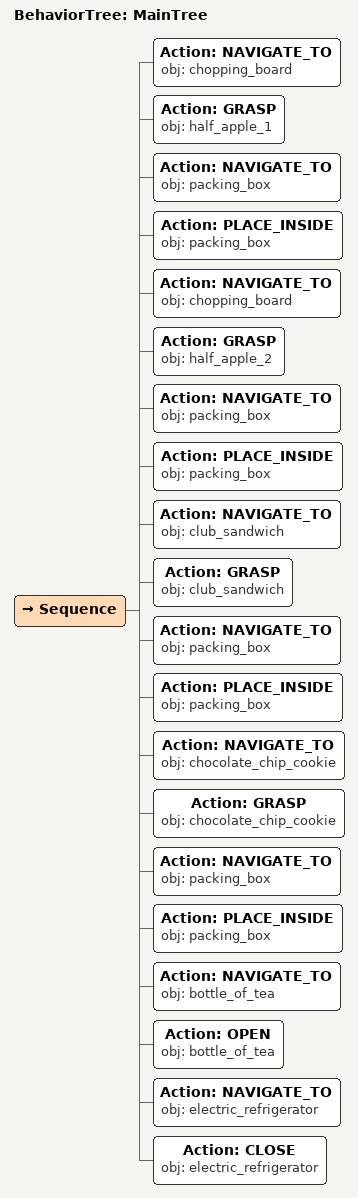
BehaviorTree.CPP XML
<root main_tree_to_execute="MainTree">
  <BehaviorTree ID="MainTree">
    <Sequence>
      <!-- Navigate to chopping_board -->
      <Action ID="NAVIGATE_TO" obj="chopping_board" />
      <!-- Grasp half_apple_1 -->
      <Action ID="GRASP" obj="half_apple_1" />
      <!-- Navigate to packing_box -->
      <Action ID="NAVIGATE_TO" obj="packing_box" />
      <!-- Place inside packing_box -->
      <Action ID="PLACE_INSIDE" obj="packing_box" />
      <!-- Navigate to chopping_board -->
      <Action ID="NAVIGATE_TO" obj="chopping_board" />
      <!-- Grasp half_apple_2 -->
      <Action ID="GRASP" obj="half_apple_2" />
      <!-- Navigate to packing_box -->
      <Action ID="NAVIGATE_TO" obj="packing_box" />
      <!-- Place inside packing_box -->
      <Action ID="PLACE_INSIDE" obj="packing_box" />
      <!-- Navigate to club_sandwich -->
      <Action ID="NAVIGATE_TO" obj="club_sandwich" />
      <!-- Grasp club_sandwich -->
      <Action ID="GRASP" obj="club_sandwich" />
      <!-- Navigate to packing_box -->
      <Action ID="NAVIGATE_TO" obj="packing_box" />
      <!-- Place inside packing_box -->
      <Action ID="PLACE_INSIDE" obj="packing_box" />
      <!-- Navigate to chocolate_chip_cookie -->
      <Action ID="NAVIGATE_TO" obj="chocolate_chip_cookie" />
      <!-- Grasp chocolate_chip_cookie -->
      <Action ID="GRASP" obj="chocolate_chip_cookie" />
      <!-- Navigate to packing_box -->
      <Action ID="NAVIGATE_TO" obj="packing_box" />
      <!-- Place inside packing_box -->
      <Action ID="PLACE_INSIDE" obj="packing_box" />
      <!-- Navigate to bottle_of_tea -->
      <Action ID="NAVIGATE_TO" obj="bottle_of_tea" />
      <!-- Open bottle_of_tea -->
      <Action ID="OPEN" obj="bottle_of_tea" />
      <!-- Navigate to electric_refrigerator -->
      <Action ID="NAVIGATE_TO" obj="electric_refrigerator" />
      <!-- Close electric_refrigerator -->
      <Action ID="CLOSE" obj="electric_refrigerator" />
    </Sequence>
  </BehaviorTree>
</root>
